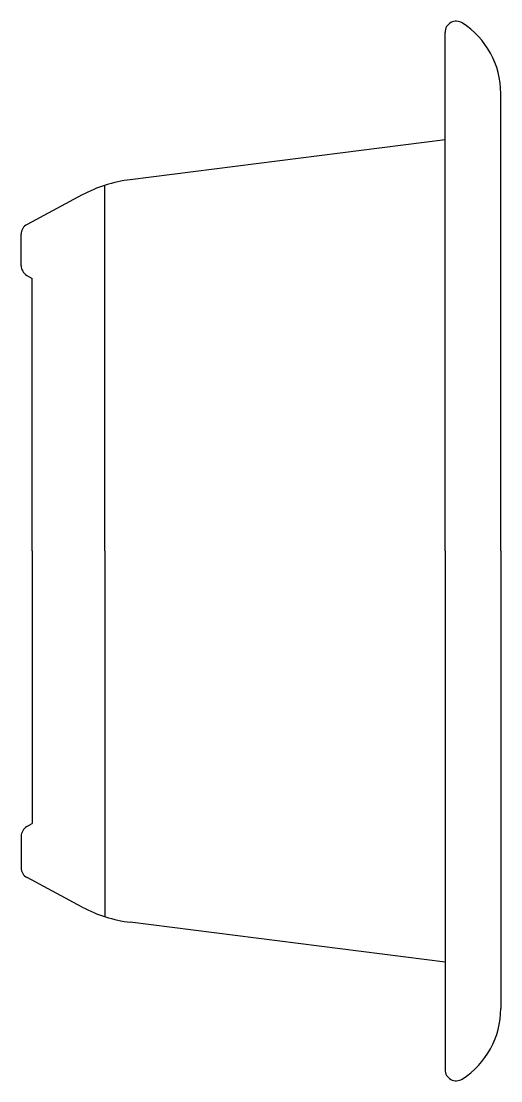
# Model space of a CAD drawing. Extents: x 512 to 598, y 1789 to 1979.
import ezdxf

# ---------------------------------------------------------------- set-up
doc = ezdxf.new("R2010")
doc.units = 0
doc.header["$LTSCALE"] = 20
doc.layers.add('GROSSA', color=3, linetype='CONTINUOUS')

msp = doc.modelspace()

# ---------------------------------------------------------------- linework, layer by layer
at = {"layer": 'GROSSA', "color": 0}
for p, q in [((587.77, 1884.13), (587.77, 1977.13)), ((597.77, 1884.13), (597.77, 1966.18)), ((587.77, 1957.86), (531.34, 1950.71)), ((526.77, 1884.13), (526.77, 1949.69)), ((522.71, 1947.97), (512.83, 1942.69)), ((511.77, 1935.28), (511.77, 1940.93)), ((512.77, 1933.55), (513.77, 1932.97)), ((513.77, 1884.13), (513.77, 1932.97)), ((513.77, 1884.13), (513.77, 1835.28)), ((526.77, 1884.13), (526.77, 1818.57)), ((587.77, 1884.13), (587.77, 1791.13)), ((597.77, 1884.13), (597.77, 1802.08)), ((512.77, 1834.71), (513.77, 1835.28)), ((511.77, 1832.97), (511.77, 1827.33)), ((522.71, 1820.29), (512.83, 1825.56)), ((587.77, 1810.4), (531.34, 1817.55))]:
    msp.add_line(p, q, dxfattribs=at)
for centre, radius, start, end in [((589.77, 1977.13), 2, 57.421, 180), ((582.77, 1966.18), 15, 0, 57.421), ((534.48, 1925.91), 25, 97.2243, 118.0725), ((513.77, 1940.93), 2, 118.0725, 180), ((513.77, 1935.28), 2, 180, 240), ((513.77, 1832.97), 2, 120, 180), ((513.77, 1827.33), 2, 180, 241.9275), ((534.48, 1842.35), 25, 241.9275, 262.7757), ((582.77, 1802.08), 15, 302.579, 0), ((589.77, 1791.13), 2, 180, 302.579)]:
    msp.add_arc(centre, radius, start, end, dxfattribs=at)

doc.saveas('drawing.dxf')
